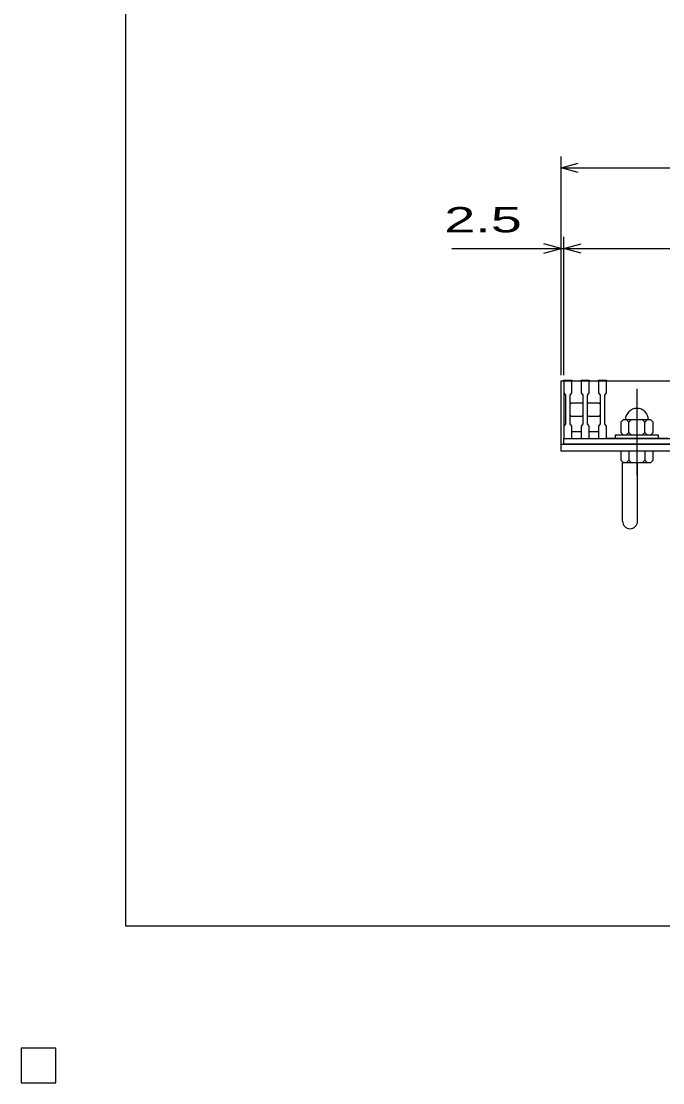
# Model space of a CAD drawing. Units: millimetres, scale not verified. Extents: x -1820 to 1731, y -1282 to 1054.
# Drawn here: x -1820 to -1262, y -1282 to -360 of the extents above; entities that cross this region are included whole.
import ezdxf
from ezdxf.enums import TextEntityAlignment as Align

# ---------------------------------------------------------------- set-up
doc = ezdxf.new("R2010")
doc.units = ezdxf.units.MM
doc.header["$LTSCALE"] = 10
doc.linetypes.add('CHAIN', pattern=[18.5, 12, -1.5, 3.5, -1.5])
for name, color, linetype, lineweight in [('0_2', 150, 'Continuous', 25), ('16', 3, 'Continuous', 25), ('19', 6, 'Continuous', 25), ('22', 4, 'Continuous', 25)]:
    doc.layers.add(name, color=color, linetype=linetype, lineweight=lineweight)
doc.styles.add('ベクトル', font='')
doc.styles.get('ベクトル').set_extended_font_data('ベクトル')

msp = doc.modelspace()

# ---------------------------------------------------------------- linework, layer by layer
at = {"layer": '0_2'}
for p, q in [((-1729, -1146.5), (-1729, 1053.5)), ((1731, -1146.5), (-1729, -1146.5))]:
    msp.add_line(p, q, dxfattribs=at)
at = {"layer": '16'}
for p, q in [((-1348, -672.5), (-1348, -671.8)), ((-1348, -671.8), (-1341, -671.8)), ((-1348, -672.5), (-1348, -683)), ((-1341, -672.5), (-1348, -672.5)), ((-1348, -672.5), (-1348, -716.5)), ((-1348, -672.5), (-353, -672.5)), ((-1341, -671.8), (-1341, -672.5)), ((-1341, -683), (-1341, -672.5)), ((-1333, -672.5), (-1333, -671.8)), ((-1333, -671.8), (-1326, -671.8)), ((-1333, -672.5), (-1333, -683)), ((-1326, -672.5), (-1333, -672.5)), ((-1326, -671.8), (-1326, -672.5)), ((-1326, -683), (-1326, -672.5)), ((-1318, -672.5), (-1318, -671.8)), ((-1318, -671.8), (-1311, -671.8)), ((-1318, -672.5), (-1318, -683)), ((-1311, -672.5), (-1318, -672.5)), ((-1311, -671.8), (-1311, -672.5)), ((-1311, -683), (-1311, -672.5)), ((-1311, -672.5), (-1258, -672.5)), ((-1348, -683), (-1346.5, -685)), ((-1346.5, -685), (-1346.5, -710)), ((-1342.5, -685), (-1341, -683)), ((-1342.5, -710), (-1342.5, -685)), ((-1342.5, -692.5), (-1341.5, -691.5)), ((-1341.5, -691.5), (-1332.5, -691.5)), ((-1333, -683), (-1331.5, -685)), ((-1332.5, -691.5), (-1331.5, -692.5)), ((-1331.5, -685), (-1331.5, -710)), ((-1327.5, -685), (-1326, -683)), ((-1327.5, -710), (-1327.5, -685)), ((-1327.5, -692.5), (-1326.5, -691.5)), ((-1326.5, -691.5), (-1317.5, -691.5)), ((-1318, -683), (-1316.5, -685)), ((-1317.5, -691.5), (-1316.5, -692.5)), ((-1316.5, -685), (-1316.5, -710)), ((-1312.5, -685), (-1311, -683)), ((-1312.5, -710), (-1312.5, -685)), ((-1346.5, -710), (-1348, -712)), ((-1341.5, -703.5), (-1342.5, -702.5)), ((-1341, -712), (-1342.5, -710)), ((-1332.5, -703.5), (-1341.5, -703.5)), ((-1331.5, -710), (-1333, -712)), ((-1331.5, -702.5), (-1332.5, -703.5)), ((-1326.5, -703.5), (-1327.5, -702.5)), ((-1326, -712), (-1327.5, -710)), ((-1317.5, -703.5), (-1326.5, -703.5)), ((-1316.5, -710), (-1318, -712)), ((-1316.5, -702.5), (-1317.5, -703.5)), ((-1311, -712), (-1312.5, -710)), ((-1296.5, -706.5), (-1298.5, -708.5)), ((-1298.5, -708.5), (-1298.5, -717.5)), ((-1272.5, -706.5), (-1296.5, -706.5)), ((-1291.5, -708.5), (-1293.5, -706.5)), ((-1289.5, -706.5), (-1291.5, -708.5)), ((-1291.5, -717.5), (-1291.5, -708.5)), ((-1277.5, -708.5), (-1279.5, -706.5)), ((-1275.5, -706.5), (-1277.5, -708.5)), ((-1277.5, -717.5), (-1277.5, -708.5)), ((-1270.5, -708.5), (-1272.5, -706.5)), ((-1270.5, -717.5), (-1270.5, -708.5)), ((-1348, -712), (-1348, -722.5)), ((-1341, -722.5), (-1341, -712)), ((-1341, -716.5), (-1333, -716.5)), ((-1333, -712), (-1333, -722.5)), ((-1326, -722.5), (-1326, -712)), ((-1326, -716.5), (-1318, -716.5)), ((-1318, -712), (-1318, -722.5)), ((-1311, -722.5), (-1311, -712)), ((-1303, -722.5), (-1303, -719.5)), ((-1303, -719.5), (-1266, -719.5)), ((-1298.5, -717.5), (-1296.5, -719.5)), ((-1293.5, -719.5), (-1291.5, -717.5)), ((-1291.5, -717.5), (-1289.5, -719.5)), ((-1279.5, -719.5), (-1277.5, -717.5)), ((-1277.5, -717.5), (-1275.5, -719.5)), ((-1272.5, -719.5), (-1270.5, -717.5)), ((-1266, -719.5), (-1266, -722.5)), ((-1348, -722.5), (-1341, -722.5)), ((-1348, -722.5), (-353, -722.5)), ((-1348, -727.5), (-1348, -722.5)), ((-353, -727.5), (-1348, -727.5)), ((-1333, -722.5), (-1326, -722.5)), ((-1318, -722.5), (-1311, -722.5)), ((-1258, -722.5), (-1311, -722.5)), ((-1266, -722.5), (-1303, -722.5)), ((-1790, -1252.5), (-1820, -1252.5)), ((-1820, -1252.5), (-1820, -1282.5)), ((-1790, -1252.5), (-1820, -1252.5)), ((-1820, -1252.5), (-1820, -1282.5)), ((-1790, -1252.5), (-1820, -1252.5)), ((-1820, -1252.5), (-1820, -1282.5)), ((-1790, -1252.5), (-1820, -1252.5)), ((-1820, -1252.5), (-1820, -1282.5)), ((-1790, -1252.5), (-1820, -1252.5)), ((-1820, -1252.5), (-1820, -1282.5)), ((-1790, -1282.5), (-1790, -1252.5)), ((-1790, -1282.5), (-1790, -1252.5)), ((-1790, -1282.5), (-1790, -1252.5)), ((-1790, -1282.5), (-1790, -1252.5)), ((-1790, -1282.5), (-1790, -1252.5)), ((-1820, -1282.5), (-1790, -1282.5)), ((-1820, -1282.5), (-1790, -1282.5)), ((-1820, -1282.5), (-1790, -1282.5)), ((-1820, -1282.5), (-1790, -1282.5)), ((-1820, -1282.5), (-1790, -1282.5))]:
    msp.add_line(p, q, dxfattribs=at)
at = {"layer": '16', "linetype": 'CHAIN'}
msp.add_line((-1284.5, -679.5), (-1284.5, -754.5), dxfattribs=at)
at = {"layer": '16'}
msp.add_arc((-1284.5, -706.5), 10, 0, 180, dxfattribs=at)
at = {"layer": '19'}
for p, q in [((-1350.5, -727.5), (-1350.5, -672.5)), ((-1350.5, -672.5), (-1348, -672.5)), ((-1350.5, -727.5), (-350.5, -727.5)), ((-1350.5, -733.5), (-1350.5, -727.5)), ((-350.5, -733.5), (-1350.5, -733.5)), ((-1298.5, -733.5), (-1298.5, -741.5)), ((-1270.5, -733.5), (-1298.5, -733.5)), ((-1291.5, -733.5), (-1291.5, -741.5)), ((-1277.5, -733.5), (-1277.5, -741.5)), ((-1270.5, -741.5), (-1270.5, -733.5)), ((-1298.5, -741.5), (-1296.5, -743.5)), ((-1297, -794.61), (-1297, -743.5)), ((-1296.5, -743.5), (-1272.5, -743.5)), ((-1291.5, -741.5), (-1293.5, -743.5)), ((-1289.5, -743.5), (-1291.5, -741.5)), ((-1284, -794.61), (-1284, -743.5)), ((-1277.5, -741.5), (-1279.5, -743.5)), ((-1275.5, -743.5), (-1277.5, -741.5)), ((-1272.5, -743.5), (-1270.5, -741.5))]:
    msp.add_line(p, q, dxfattribs=at)
msp.add_arc((-1290.5, -794.61), 6.5, 180, 0, dxfattribs=at)
at = {"layer": '22'}
for p, q in [((-1350.5, -667.5), (-1350.5, -477.5)), ((-1350.5, -487.5), (-1335.5, -483.5)), ((-1335.5, -491.5), (-1350.5, -487.5)), ((-1350.5, -487.5), (-350.5, -487.5)), ((-1350.5, -667.5), (-1350.5, -547.5)), ((-1348, -667.5), (-1348, -547.5)), ((-1445.5, -557.5), (-1350.5, -557.5)), ((-1350.5, -557.5), (-1365.5, -553.5)), ((-1365.5, -561.5), (-1350.5, -557.5)), ((-1350.5, -557.5), (-1348, -557.5)), ((-1348, -557.5), (-1333, -553.5)), ((-1333, -561.5), (-1348, -557.5)), ((-1348, -557.5), (-353, -557.5))]:
    msp.add_line(p, q, dxfattribs=at)
at = {"layer": '22', "color": 2}
for p, q in [((-1790, -1252.5), (-1820, -1252.5)), ((-1820, -1252.5), (-1820, -1282.5)), ((-1790, -1252.5), (-1820, -1252.5)), ((-1820, -1252.5), (-1820, -1282.5)), ((-1790, -1252.5), (-1820, -1252.5)), ((-1820, -1252.5), (-1820, -1282.5)), ((-1790, -1282.5), (-1790, -1252.5)), ((-1790, -1282.5), (-1790, -1252.5)), ((-1790, -1282.5), (-1790, -1252.5)), ((-1820, -1282.5), (-1790, -1282.5)), ((-1820, -1282.5), (-1790, -1282.5)), ((-1820, -1282.5), (-1790, -1282.5))]:
    msp.add_line(p, q, dxfattribs=at)

# ---------------------------------------------------------------- texts
at = {"layer": '22', "color": 2, "style": 'ベクトル', "width": 1.65}
msp.add_text(' 2.5 ', height=21.99, dxfattribs=at).set_placement((-1465.5, -532.5), align=Align.MIDDLE_LEFT)

doc.saveas('drawing.dxf')
